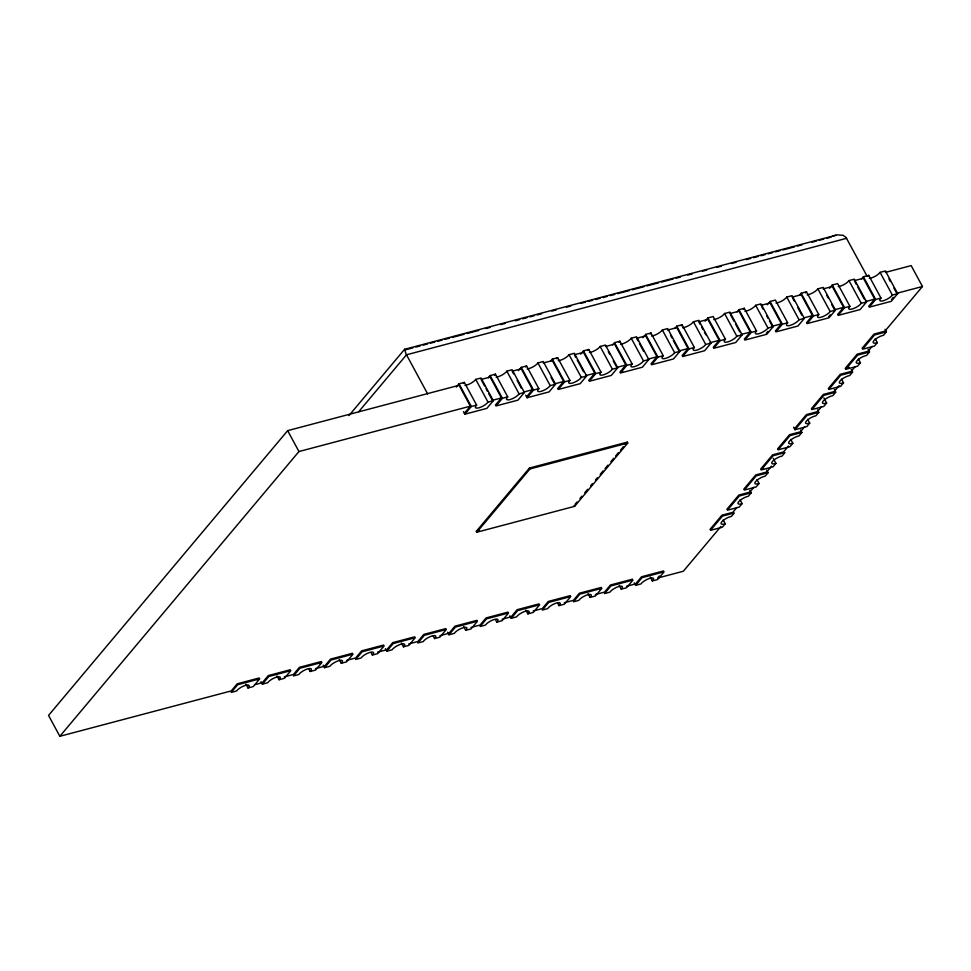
<?xml version="1.0" encoding="UTF-8"?>
<svg xmlns="http://www.w3.org/2000/svg" width="971" height="971" viewBox="0 0 971 971"><rect width="100%" height="100%" fill="white"/><g stroke="black" fill="none" stroke-linecap="round" stroke-linejoin="round"><path stroke-width="1.46" d="M867.079 276.152L845.959 237.337L842.974 235.285L837.281 234.861L404.652 349.305L405.963 353.808L427.665 393.959M464.369 413.282L470.352 406.169L459.065 385.281L287.659 430.651L48.55 715.409L59.838 736.297L231.244 690.915L237.215 683.802L259.221 677.976L257.521 680.016M59.838 736.297L298.947 451.539L470.352 406.169M348.953 415.588L404.494 349.426M358.712 411.704L406.485 354.803L846.603 238.308M456.273 387.101L459.028 383.812L464.344 382.404L476.627 405.113A7.331 2.27 -28.4 0 0 478.764 407.844A7.331 2.27 -28.4 0 0 488 402.103L493.317 400.695L481.033 377.986L475.717 379.394A7.331 2.27 -28.4 0 1 464.988 385.414M488.292 377.78L490.137 375.583L495.453 374.175L507.736 396.884A7.331 2.27 -28.4 0 0 509.86 399.615A7.331 2.27 -28.4 0 0 519.097 393.874L524.425 392.466L512.142 369.757L506.826 371.165A7.331 2.27 -28.4 0 1 496.096 377.173M463.507 411.68L464.866 414.192L471.311 406.521L476.627 405.113M493.317 400.695L486.872 408.366L464.866 414.192M518.478 370.631L521.245 367.354L526.561 365.946L538.832 388.655A7.331 2.27 -28.4 0 0 540.968 391.374A7.331 2.27 -28.4 0 0 550.205 385.645L555.521 384.237L543.25 361.528L537.922 362.936A7.331 2.27 -28.4 0 1 527.204 368.944M495.477 405.053L501.449 397.928L490.161 377.051L481.07 379.455L484.59 385.985M262.376 684.154L268.821 676.484L290.827 670.658L284.382 678.328L279.065 679.736A7.331 2.27 -28.4 0 0 276.929 677.005A7.331 2.27 -28.4 0 0 267.693 682.747L262.376 684.154L261.017 681.63M507.736 396.884L502.42 398.292L495.975 405.963L517.98 400.137L524.425 392.466M550.508 361.309L552.341 359.112L557.657 357.704L569.941 380.414A7.331 2.27 -28.4 0 0 572.077 383.144A7.331 2.27 -28.4 0 0 581.313 377.403L586.63 375.995L574.346 353.286L569.03 354.694A7.331 2.27 -28.4 0 1 558.301 360.714M526.585 396.811L532.557 389.699L521.269 368.81L512.166 371.225L513.586 373.835M525.712 395.209L527.071 397.734L533.516 390.063L538.832 388.655M319.726 663.545L321.437 661.506L299.432 667.332L293.448 674.457L284.357 676.86M555.521 384.237L549.076 391.908L527.071 397.734M580.682 354.172L583.45 350.883L588.766 349.475L601.049 372.184A7.331 2.27 -28.4 0 0 603.173 374.915A7.331 2.27 -28.4 0 0 612.41 369.174L617.738 367.766L605.455 345.057L600.139 346.465A7.331 2.27 -28.4 0 1 589.409 352.473M557.682 388.582L563.666 381.469L552.378 360.581L543.275 362.984M324.581 667.684L331.026 660.013L353.031 654.187L346.586 661.858L341.27 663.266A7.331 2.27 -28.4 0 0 339.146 660.547A7.331 2.27 -28.4 0 0 329.897 666.276L324.581 667.684L323.222 665.159M569.941 380.414L564.624 381.821L558.179 389.492L580.185 383.666L586.63 375.995M612.713 344.839L614.558 342.642L619.874 341.234L632.145 363.943A7.331 2.27 -28.4 0 0 634.281 366.674A7.331 2.27 -28.4 0 0 643.518 360.933L648.834 359.525L636.563 336.816L631.235 338.224A7.331 2.27 -28.4 0 1 620.518 344.244M588.79 380.353L594.774 373.228L583.474 352.352L574.383 354.755L575.791 357.364M601.049 372.184L595.733 373.592L589.288 381.263L611.293 375.437L617.738 367.766M476.324 531.307L529.462 468.034L627.266 442.145L627.752 443.055L574.626 506.328L476.822 532.217L476.324 531.307L479.237 530.53M476.822 532.217L529.948 468.944L627.752 443.055M642.899 337.702L645.654 334.412L650.971 333.004L663.254 355.714A7.331 2.27 -28.4 0 0 665.39 358.445A7.331 2.27 -28.4 0 0 674.627 352.704L679.943 351.296L667.66 328.586L662.343 329.994A7.331 2.27 -28.4 0 1 651.614 336.015M605.479 346.526L614.582 344.11L625.87 364.999L619.899 372.111L622.642 371.383M386.798 651.213L393.231 643.542L415.248 637.716L408.803 645.399L403.487 646.807A7.331 2.27 -28.4 0 0 401.351 644.076A7.331 2.27 -28.4 0 0 392.114 649.805L386.798 651.213L385.426 648.701M632.145 363.943L626.829 365.351L620.384 373.034L642.389 367.208L648.834 359.525M674.918 328.368L676.763 326.183L682.079 324.775L694.362 347.484A7.331 2.27 -28.4 0 0 696.486 350.203A7.331 2.27 -28.4 0 0 705.723 344.474L711.051 343.066L698.768 320.357L693.452 321.765A7.331 2.27 -28.4 0 1 682.722 327.773M650.995 363.882L656.979 356.758L645.691 335.881L636.588 338.284L637.996 340.894M663.254 355.714L657.937 357.122L651.492 364.793L673.498 358.967L679.943 351.296M705.104 321.231L707.871 317.942L713.187 316.534L725.458 339.243A7.331 2.27 -28.4 0 0 727.595 341.974A7.331 2.27 -28.4 0 0 736.831 336.233L742.147 334.825L729.876 312.116L724.56 313.524A7.331 2.27 -28.4 0 1 713.831 319.544M682.103 355.653L688.087 348.528L676.787 327.652L667.696 330.055M449.003 634.755L455.448 627.084L477.453 621.258L471.008 628.929L465.692 630.337A7.331 2.27 -28.4 0 0 463.555 627.606A7.331 2.27 -28.4 0 0 454.319 633.347L449.003 634.755L447.643 632.23M694.362 347.484L689.046 348.892L682.601 356.563L704.606 350.737L711.051 343.066M575.087 504.265L577.029 501.971M579.918 498.511L581.86 496.217M584.748 492.758L587.649 489.311M590.55 485.864L592.48 483.558M595.381 480.111L597.311 477.805M600.212 474.358L603.112 470.899M605.042 468.605L607.943 465.145M610.832 461.698L613.733 458.251M615.663 455.945L618.563 452.498M620.493 450.192L623.394 446.745M625.324 444.439L627.266 442.145M737.135 311.909L738.967 309.713L744.284 308.305L756.567 331.014A7.331 2.27 -28.4 0 0 758.703 333.745A7.331 2.27 -28.4 0 0 767.94 328.004L773.256 326.596L760.973 303.887L755.656 305.295A7.331 2.27 -28.4 0 1 744.927 311.315M713.212 347.412L719.183 340.299L707.895 319.41L698.792 321.826L700.212 324.435M725.458 339.243L720.142 340.651L713.697 348.322L735.715 342.508L742.147 334.825M767.321 304.76L770.076 301.483L775.392 300.075L787.675 322.785A7.331 2.27 -28.4 0 0 789.799 325.503A7.331 2.27 -28.4 0 0 799.048 319.775L804.364 318.367L792.081 295.657L786.765 297.065A7.331 2.27 -28.4 0 1 776.035 303.073M744.308 339.182L750.292 332.058L739.004 311.181L729.901 313.584M511.207 618.284L517.652 610.613L539.658 604.787L533.213 612.458L527.896 613.866A7.331 2.27 -28.4 0 0 525.772 611.135A7.331 2.27 -28.4 0 0 516.536 616.876L511.207 618.284L509.848 615.76M756.567 331.014L751.251 332.422L744.806 340.093L766.811 334.267L773.256 326.596M766.325 333.356L768.025 331.317M799.339 295.439L801.184 293.242L806.5 291.834L818.771 314.543A7.331 2.27 -28.4 0 0 820.908 317.274A7.331 2.27 -28.4 0 0 830.144 311.533L835.461 310.125L823.19 287.416L817.873 288.824A7.331 2.27 -28.4 0 1 807.144 294.844M775.416 330.941L781.4 323.829L770.1 302.94L761.009 305.355M787.675 322.785L782.359 324.193L775.914 331.864L797.919 326.038L804.364 318.367M829.525 288.302L832.281 285.013L837.609 283.605L849.88 306.314A7.331 2.27 -28.4 0 0 852.016 309.045A7.331 2.27 -28.4 0 0 861.253 303.304L866.569 301.896L854.286 279.187L848.97 280.595A7.331 2.27 -28.4 0 1 838.24 286.603M806.525 322.712L812.496 315.599L801.209 294.711L792.105 297.126M818.771 314.543L813.455 315.951L807.022 323.622L829.028 317.796L835.461 310.125M599.665 589.433L601.377 587.406L579.371 593.232L573.388 600.345L564.297 602.76M828.53 316.886L830.241 314.859M861.544 278.968L863.389 276.771L868.705 275.363L880.988 298.073A7.331 2.27 -28.4 0 0 883.112 300.804A7.331 2.27 -28.4 0 0 892.361 295.075L897.677 293.667L885.394 270.958L880.078 272.353A7.331 2.27 -28.4 0 1 869.348 278.374M837.633 314.483L843.605 307.358L832.317 286.481L823.214 288.885M849.88 306.314L844.564 307.722L838.119 315.393L860.124 309.567L866.569 301.896M868.729 306.241L874.713 299.129L863.413 278.24L854.322 280.655M635.629 585.343L642.074 577.672L664.079 571.846L657.634 579.529L652.318 580.937A7.331 2.27 -28.4 0 0 650.182 578.206A7.331 2.27 -28.4 0 0 640.945 583.947L635.629 585.343L634.269 582.831M880.988 298.073L875.672 299.481L869.227 307.164L891.232 301.338L897.677 293.667M659.321 576.021L657.61 578.061L683.341 571.239L720.87 526.549M891.596 299.408L893.296 297.369M709.995 529.426L721.951 515.188L732.826 512.312L736.953 507.408M726.891 509.302L738.846 495.064L749.733 492.188L753.848 487.272M743.786 489.178L755.741 474.94L766.629 472.064L771.569 466.177M777.589 448.93L789.544 434.692L800.42 431.816L804.546 426.9M794.484 428.806L806.44 414.568L817.327 411.68L821.442 406.776M811.392 408.682L823.347 394.444L834.223 391.556L839.162 385.669M828.287 388.558L840.243 374.32L851.118 371.432L855.245 366.528M862.078 348.31L874.034 334.073L884.921 331.184L922.45 286.494L911.162 265.605L885.418 272.414M793.623 427.191L794.982 429.716L806.937 415.479L818.796 412.335L817.436 409.823M788.464 446.053L783.524 451.94L772.649 454.816L760.694 469.054L763.412 468.338M872.14 346.404L868.013 351.308L857.138 354.197L845.183 368.434L849.261 367.354M725.24 523.757L722.351 527.204L710.493 530.336L722.448 516.099L734.307 512.967L731.418 516.402A7.331 2.27 -28.4 0 0 721.781 521.815A7.331 2.27 -28.4 0 0 725.24 523.757L723.189 519.971M740.084 499.847L742.135 503.633L739.247 507.08L727.388 510.212L739.344 495.975L751.202 492.843L749.843 490.319M751.202 492.843L748.313 496.278A7.331 2.27 -28.4 0 0 738.688 501.691A7.331 2.27 -28.4 0 0 742.135 503.633M756.992 479.723L759.031 483.509L756.142 486.957L744.284 490.088L756.239 475.851L768.097 472.719L766.738 470.195M768.097 472.719L765.209 476.154A7.331 2.27 -28.4 0 0 755.584 481.567A7.331 2.27 -28.4 0 0 759.031 483.509M775.926 463.385L773.037 466.833L761.179 469.964L773.134 455.727L784.993 452.583L782.104 456.03A7.331 2.27 -28.4 0 0 772.479 461.443A7.331 2.27 -28.4 0 0 775.926 463.385L773.207 458.336M790.782 439.475L792.834 443.262L789.945 446.696L778.087 449.84L790.042 435.603L801.9 432.459L800.529 429.947M801.9 432.459L799.012 435.906A7.331 2.27 -28.4 0 0 789.374 441.32A7.331 2.27 -28.4 0 0 792.834 443.262M807.678 419.351L809.729 423.138L806.84 426.572L794.982 429.716M818.796 412.335L815.907 415.782A7.331 2.27 -28.4 0 0 806.282 421.196A7.331 2.27 -28.4 0 0 809.729 423.138M823.894 397.964L826.624 403.014L823.736 406.448L811.877 409.592L823.833 395.355L835.691 392.211L834.332 389.687M835.691 392.211L832.802 395.658A7.331 2.27 -28.4 0 0 823.177 401.072A7.331 2.27 -28.4 0 0 826.624 403.014M841.481 379.103L843.532 382.89L840.631 386.324L828.773 389.468L840.728 375.231L852.587 372.087L851.227 369.563M852.587 372.087L849.698 375.534A7.331 2.27 -28.4 0 0 840.073 380.935A7.331 2.27 -28.4 0 0 843.532 382.89M858.376 358.979L860.427 362.766L857.539 366.201L845.68 369.344L857.636 355.107L869.494 351.963L868.123 349.439M869.494 351.963L866.605 355.41A7.331 2.27 -28.4 0 0 856.968 360.811A7.331 2.27 -28.4 0 0 860.427 362.766M875.272 338.855L877.323 342.642L874.434 346.077L862.576 349.22L874.531 334.983L886.389 331.839L885.03 329.315M886.389 331.839L883.501 335.286A7.331 2.27 -28.4 0 0 873.876 340.687A7.331 2.27 -28.4 0 0 877.323 342.642M832.572 236.354L835.703 235.2M412.918 347.849L405.611 349.778L404.652 349.305M415.843 347.072L420.225 345.907M423.15 345.142L427.531 343.977M430.456 343.2L434.85 342.047M437.775 341.27L442.157 340.105M445.082 339.328L449.464 338.175M452.389 337.398L464.089 334.303M467.015 333.526L478.703 330.431M486.022 328.501L490.404 327.336M500.635 324.63L505.029 323.464M515.261 320.758L519.643 319.593M522.568 318.816L526.95 317.663M529.875 316.886L534.268 315.721M537.194 314.956L541.575 313.791M551.807 311.084L556.189 309.919M566.433 307.212L570.814 306.047M581.046 303.34L585.44 302.175M588.353 301.411L592.747 300.245M595.672 299.469L600.054 298.303M602.979 297.539L607.361 296.373M610.286 295.597L614.679 294.444M617.605 293.667L629.293 290.572M632.218 289.795L643.919 286.7M646.844 285.923L658.532 282.828M661.457 282.051L673.158 278.956M676.083 278.179L680.465 277.026M687.771 275.084L692.165 273.931M702.397 271.212L706.779 270.059M717.011 267.353L721.404 266.188M731.636 263.481L736.018 262.316M746.262 259.609L750.644 258.444M753.569 257.667L757.95 256.514M760.876 255.737L765.257 254.572M768.182 253.807L772.576 252.642M775.501 251.865L779.883 250.712M782.808 249.935L794.509 246.84M797.422 246.064L801.815 244.898M812.047 242.192L816.429 241.026M819.354 240.262L823.748 239.097M826.673 238.32L831.055 237.167M501.449 397.928L492.358 400.343L488.826 393.813M523.466 392.102L532.557 389.699M563.666 381.469L554.562 383.873L551.043 377.343M585.671 375.643L594.774 373.228M616.779 367.402L625.87 364.999M647.875 359.173L656.979 356.758M678.984 350.932L688.087 348.528M710.092 342.702L719.183 340.299M741.189 334.473L750.292 332.058M781.4 323.829L772.297 326.232L769.469 321.013M803.405 318.003L812.496 315.599M843.605 307.358L834.502 309.773L831.686 304.542M865.61 301.532L874.713 299.129M922.45 286.494L896.719 293.303L893.89 288.084M290.329 669.747L268.324 675.573L262.352 682.686L254.548 684.749M352.534 653.277L330.528 659.103L324.557 666.215L315.454 668.631M383.642 645.047L361.637 650.861L355.665 657.986L346.562 660.389M414.751 636.806L392.745 642.632L386.761 649.757L377.67 652.16M445.859 628.577L423.841 634.403L417.87 641.515L408.767 643.931M476.955 620.335L454.95 626.161L448.978 633.286L439.875 635.689M508.064 612.106L486.058 617.932L480.075 625.045L470.984 627.46M539.172 603.877L517.167 609.703L511.183 616.816L502.08 619.231M570.268 595.636L548.263 601.462L542.291 608.586L533.188 610.99M632.485 579.177L610.48 584.991L604.496 592.116L595.393 594.519M663.581 570.936L641.576 576.762L635.604 583.887L626.501 586.29M247.957 687.966L253.273 686.558L259.718 678.887L237.713 684.713L231.268 692.384L236.584 690.976A7.331 2.27 -28.4 0 1 245.833 685.247A7.331 2.27 -28.4 0 1 247.957 687.966L245.918 684.191M310.174 671.507L315.49 670.099L321.935 662.428L299.918 668.242L293.485 675.925L298.801 674.517A7.331 2.27 -28.4 0 1 308.038 668.776A7.331 2.27 -28.4 0 1 310.174 671.507L308.802 668.983M372.379 655.037L377.695 653.629L384.14 645.958L362.134 651.784L355.689 659.455L361.006 658.047A7.331 2.27 -28.4 0 1 370.242 652.306A7.331 2.27 -28.4 0 1 372.379 655.037L371.019 652.512M434.583 638.566L439.899 637.158L446.344 629.487L424.339 635.313L417.894 642.984L423.222 641.576A7.331 2.27 -28.4 0 1 432.459 635.835A7.331 2.27 -28.4 0 1 434.583 638.566L433.224 636.041M496.8 622.095L502.116 620.687L508.561 613.017L486.556 618.843L480.111 626.513L485.427 625.106A7.331 2.27 -28.4 0 1 494.664 619.377A7.331 2.27 -28.4 0 1 496.8 622.095L495.428 619.583M559.005 605.637L564.321 604.229L570.766 596.558L548.761 602.372L542.316 610.055L547.632 608.647A7.331 2.27 -28.4 0 1 556.869 602.906A7.331 2.27 -28.4 0 1 559.005 605.637L557.645 603.112M590.113 597.396L595.429 595.988L601.874 588.317L579.869 594.143L573.424 601.814L578.74 600.406A7.331 2.27 -28.4 0 1 587.977 594.677A7.331 2.27 -28.4 0 1 590.113 597.396L588.062 593.609M621.209 589.166L626.538 587.758L632.971 580.088L610.965 585.914L604.52 593.584L609.849 592.176A7.331 2.27 -28.4 0 1 619.085 586.435A7.331 2.27 -28.4 0 1 621.209 589.166L619.17 585.379M888.951 278.944L890.358 281.554M880.078 272.353L892.361 295.075M863.389 276.771L875.672 299.481M855.026 281.954L856.434 284.564M857.854 287.173L864.202 298.922M848.97 280.595L861.253 303.304M832.281 285.013L844.564 307.722M826.746 295.415L828.154 298.024M817.873 288.824L830.144 311.533M801.184 293.242L813.455 315.951M792.822 298.425L794.229 301.034M797.761 307.564L801.985 315.393M786.765 297.065L799.048 319.775M770.076 301.483L782.359 324.193M761.713 306.654L763.121 309.264M766.653 315.793L768.061 318.403M755.656 305.295L767.94 328.004M738.967 309.713L751.251 332.422M730.605 314.895L734.137 321.413M735.545 324.023L739.781 331.864M724.56 313.524L736.831 336.233M707.871 317.942L720.142 340.651M701.62 327.045L703.028 329.655M704.448 332.264L705.856 334.874M693.452 321.765L705.723 344.474M676.763 326.183L689.046 348.892M670.512 335.274L671.932 337.884M673.34 340.493L678.28 349.633M662.343 329.994L674.627 352.704M645.654 334.412L657.937 357.122M639.416 343.503L643.639 351.344M631.235 338.224L643.518 360.933M614.558 342.642L626.829 365.351M608.307 351.745L609.715 354.354M613.247 360.884L616.063 366.103M600.139 346.465L612.41 369.174M583.45 350.883L595.733 373.592M577.199 359.974L583.547 371.723M569.03 354.694L581.313 377.403M552.341 359.112L564.624 381.821M537.922 362.936L550.205 385.645M650.267 577.15L652.318 580.937M521.245 367.354L533.516 390.063M517.106 380.365L521.342 388.194M506.826 371.165L519.097 393.874M574.128 505.418L574.626 506.328M490.137 375.583L502.42 398.292M529.462 468.034L529.948 468.944M486.01 388.594L487.418 391.204M475.717 379.394L488 402.103M459.028 383.812L471.311 406.521M525.857 610.079L527.896 613.866M463.64 626.55L465.692 630.337M287.659 430.651L298.947 451.539M401.436 643.02L403.487 646.807M339.231 659.479L341.27 663.266M277.014 675.95L279.065 679.736M463.47 383.46A7.331 2.27 -28.4 0 1 464.344 382.404M494.567 375.231A7.331 2.27 -28.4 0 1 495.453 374.175M525.675 366.989A7.331 2.27 -28.4 0 1 526.561 365.946M556.784 358.76A7.331 2.27 -28.4 0 1 557.657 357.704M587.88 350.531A7.331 2.27 -28.4 0 1 588.766 349.475M618.988 342.29A7.331 2.27 -28.4 0 1 619.874 341.234M650.097 334.06A7.331 2.27 -28.4 0 1 650.971 333.004M681.193 325.831A7.331 2.27 -28.4 0 1 682.079 324.775M743.41 309.361A7.331 2.27 -28.4 0 1 744.284 308.305M805.614 292.89A7.331 2.27 -28.4 0 1 806.5 291.834M867.831 276.419A7.331 2.27 -28.4 0 1 868.705 275.363"/></g></svg>
